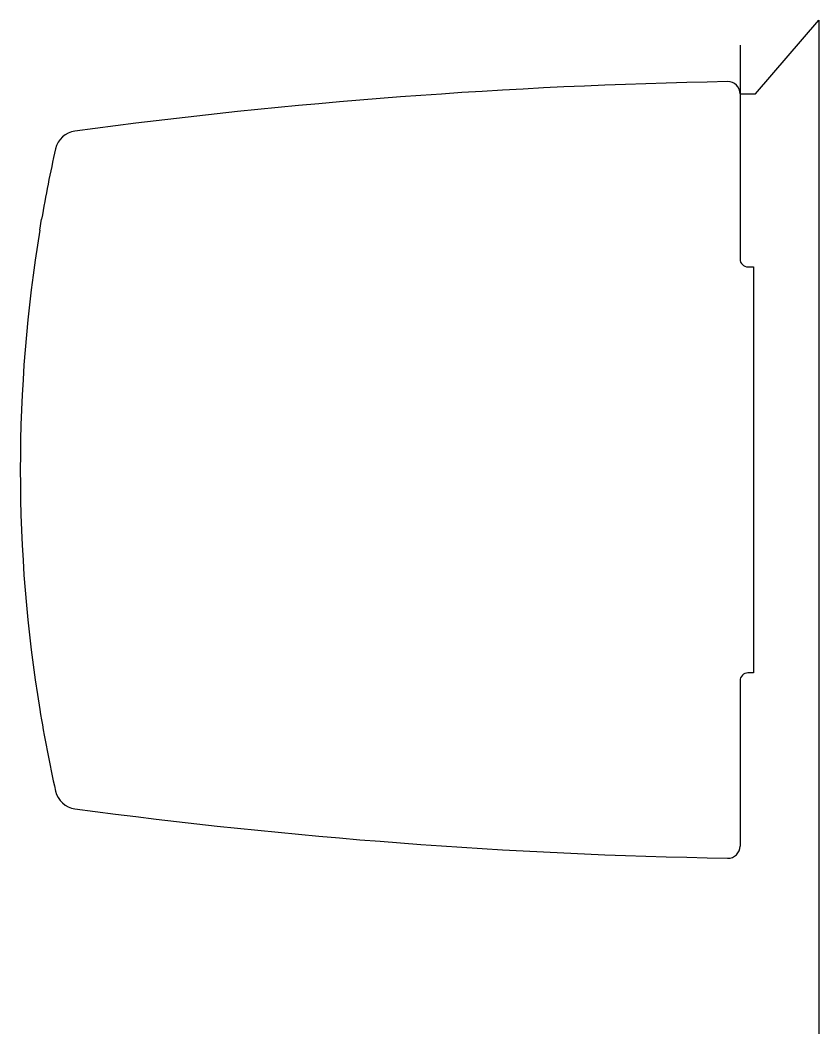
# Model space of a CAD drawing. Header units: metres. Extents: x 19 to 496, y 460 to 1066.
import ezdxf

# ---------------------------------------------------------------- set-up
doc = ezdxf.new("R2010")
doc.units = ezdxf.units.M

msp = doc.modelspace()

# ---------------------------------------------------------------- linework, layer by layer
at = {"layer": 'TOOL_0'}
for p, q in [((458.001, 1021.71), (495.717, 1065.622)), ((495.717, 1065.622), (495.717, 1064.622)), ((495.717, 1064.622), (495.717, 1065.622)), ((495.717, 1065.622), (495.717, 1064.622)), ((495.717, 1064.622), (495.717, 461.323)), ((448.686, 1050.816), (448.686, 1021.71)), ((448.686, 1021.71), (448.686, 923.056)), ((448.686, 1021.71), (458.001, 1021.71)), ((30.337, 940.174), (31.439, 946.736)), ((453.436, 918.306), (456.686, 918.306)), ((456.686, 918.306), (456.686, 675.806)), ((456.686, 675.806), (453.436, 675.806)), ((448.686, 671.056), (448.686, 572.402)), ((495.717, 461.323), (495.717, 460.323))]:
    msp.add_line(p, q, dxfattribs=at)
for centre, radius, start, end in [((502.436, -2371.741), 3401.25, 91.029821, 97.621958), ((441.436, 1021.71), 7.25, 0, 91.027404), ((53.198, 985.765), 13.822, 97.8628, 167.239645), ((903.436, 797.057), 884.75, 167.482354, 170.260052), ((903.396, 797.059), 884.712, 170.690662, 189.308678), ((453.436, 923.056), 4.75, 180, 270), ((453.436, 671.056), 4.75, 90, 180), ((903.436, 797.056), 884.75, 189.308067, 192.51771), ((53.198, 608.347), 13.823, 192.760355, 262.1372), ((502.436, 3965.854), 3401.25, 262.378045, 268.970179), ((441.436, 572.402), 7.25, 268.972596, 0)]:
    msp.add_arc(centre, radius, start, end, dxfattribs=at)

doc.saveas('drawing.dxf')
